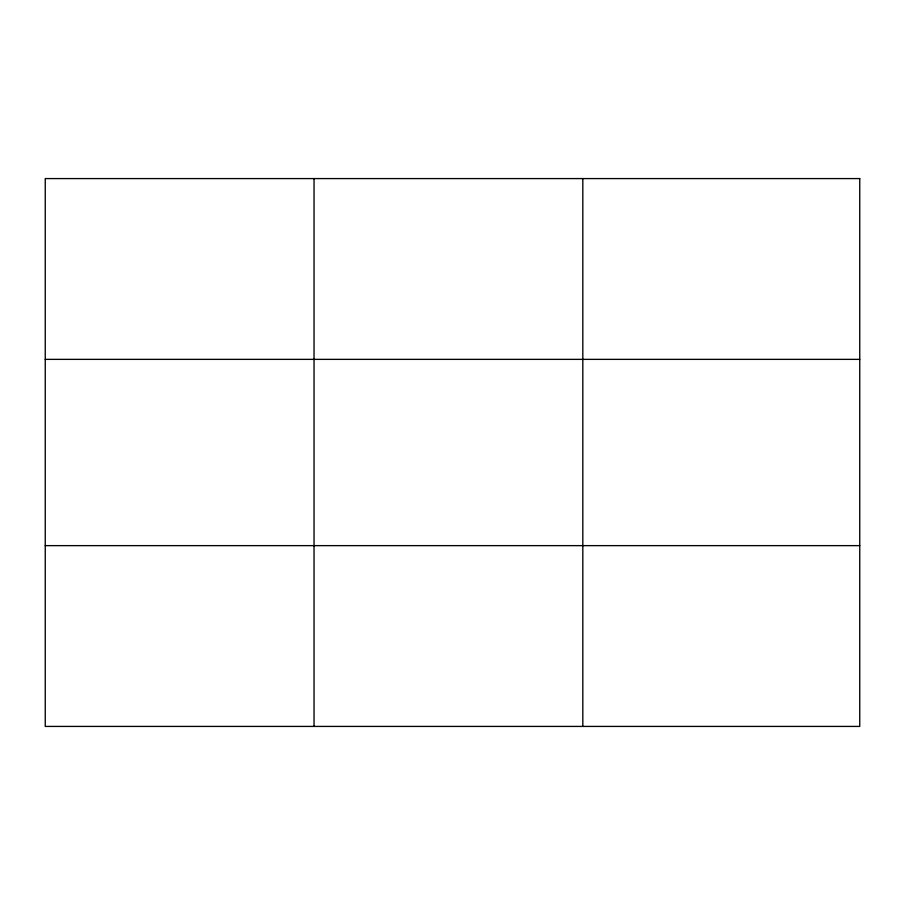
<?xml version="1.0" encoding="UTF-8"?>
<svg xmlns="http://www.w3.org/2000/svg" width="905" height="905" viewBox="0 0 905 905"><rect width="100%" height="100%" fill="white"/><g stroke="black" fill="none" stroke-linecap="round" stroke-linejoin="round"><path stroke-width="1.36" d="M314.035 726.421L314.035 178.579M582.82 726.421L582.82 178.579M45.25 359.364L859.75 359.364M45.25 545.636L859.75 545.636M859.75 178.579L859.75 726.421L45.25 726.421L45.25 178.579L859.75 178.579"/></g></svg>
